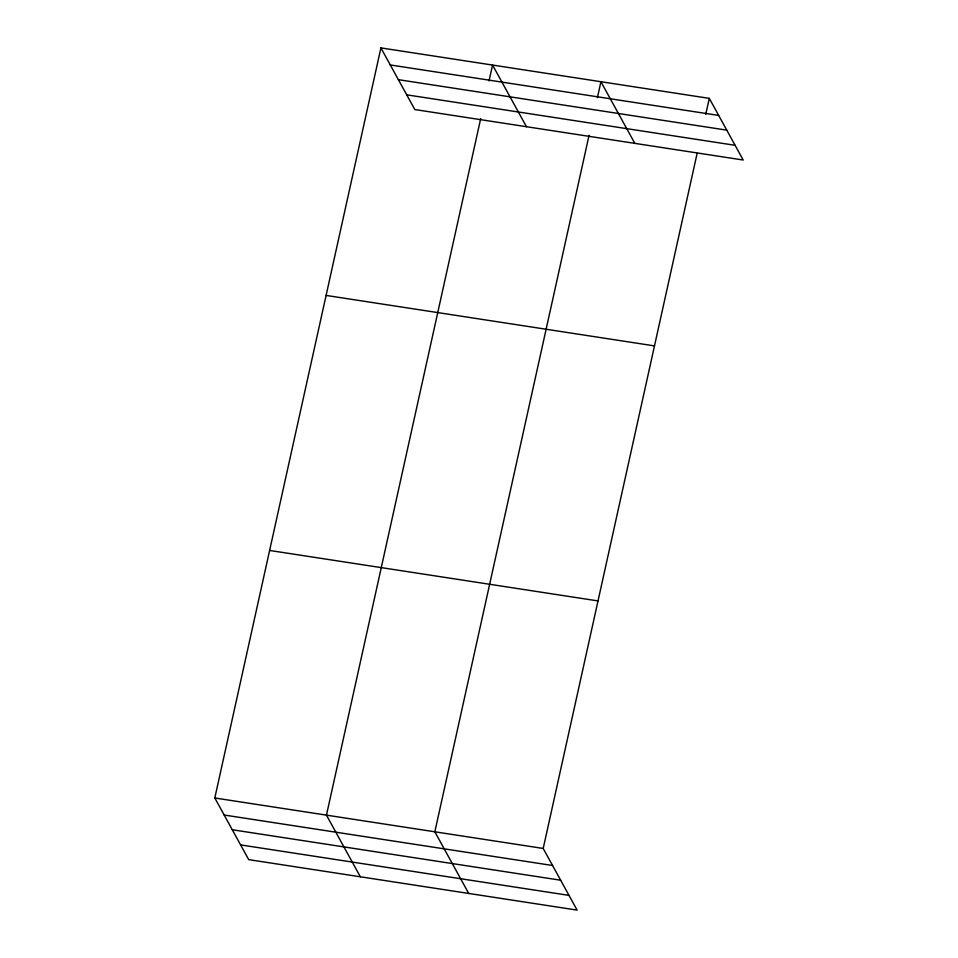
<?xml version="1.0" encoding="UTF-8"?>
<svg xmlns="http://www.w3.org/2000/svg" width="958" height="958" viewBox="0 0 958 958"><rect width="100%" height="100%" fill="white"/><g stroke="black" fill="none" stroke-linecap="round" stroke-linejoin="round"><path stroke-width="1.44" d="M697.125 153.376L543.198 848.453L577.087 910.1L248.697 859.625L214.808 797.978L380.913 47.9L709.303 98.375L743.192 160.022L414.802 109.547L380.913 47.9M480.7 118.624L326.462 815.138L360.352 876.786M489.035 80.987L492.556 65.06L526.457 126.707M589.074 135.282L434.836 831.795L468.725 893.443M597.409 97.644L600.929 81.717L634.819 143.365M705.771 114.301L709.303 98.375M390.277 64.952L718.668 115.427M398.372 79.67L726.763 130.144M406.707 94.83L735.097 145.305M326.091 295.423L654.494 345.898M269.617 550.455L598.02 600.929M214.808 797.978L543.198 848.453M224.184 815.03L552.574 865.505M232.267 829.748L560.669 880.222M240.602 844.908L569.004 895.383"/></g></svg>
